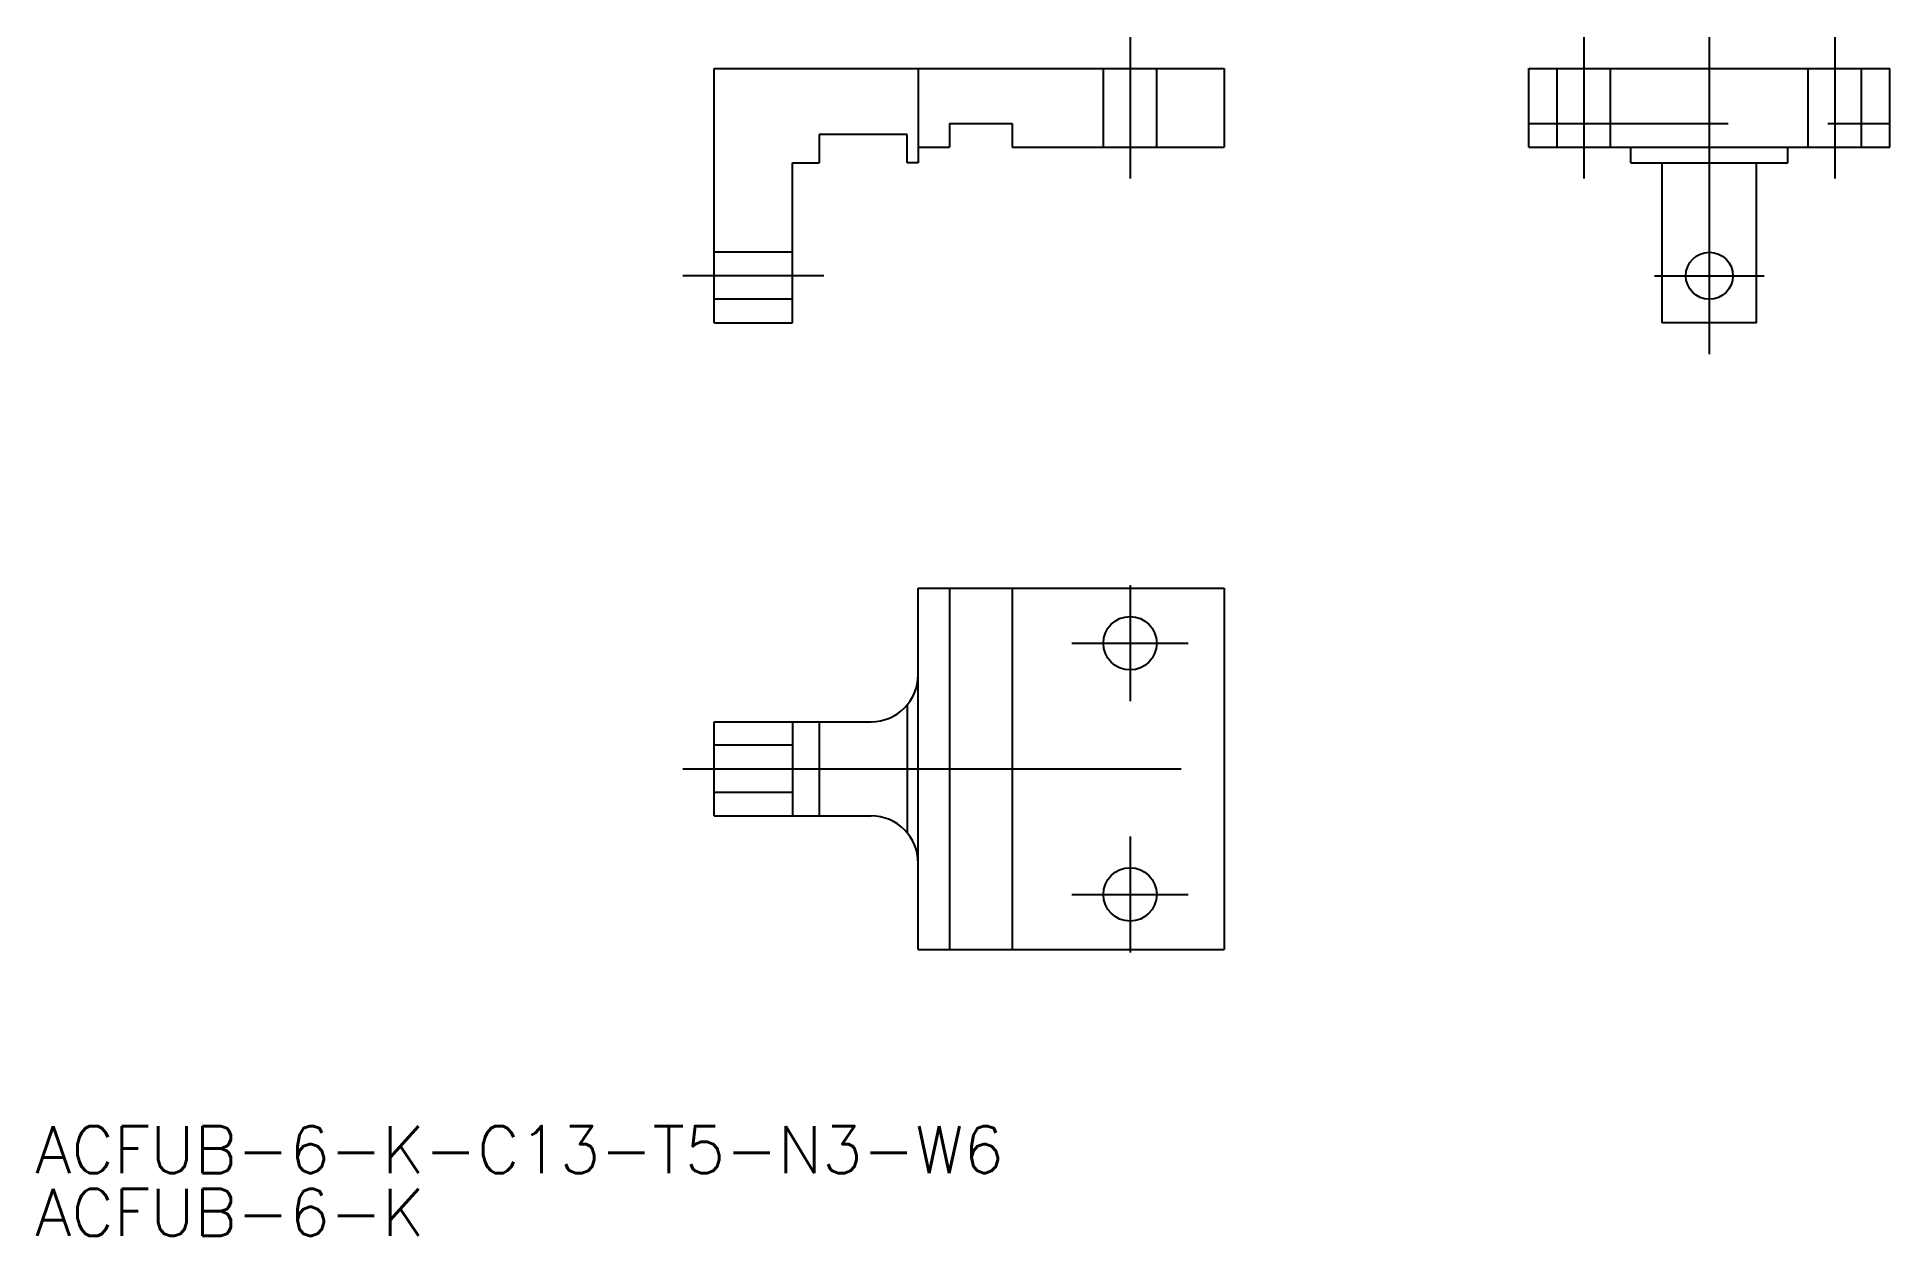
# Model space of a CAD drawing. Extents: x -70 to 48, y -22 to 55.
import ezdxf

# ---------------------------------------------------------------- set-up
doc = ezdxf.new("R2010")
doc.units = 0
doc.linetypes.add('CENTER', pattern=[50.8, 31.75, -6.35, 6.35, -6.35])
doc.linetypes.add('DASHED', pattern=[19.05, 12.7, -6.35])
doc.layers.get('0').update_dxf_attribs({"linetype": 'CONTINUOUS'})
doc.layers.add('CENTER', color=1, linetype='CONTINUOUS')
doc.styles.get("Standard").update_dxf_attribs({"font": 'txt.shx', "height": 3, "bigfont": 'bigfont.shx'})

# ---------------------------------------------------------------- blocks, each defined once
blk = doc.blocks.new('*U2')
at = {"color": 7, "linetype": 'CONTINUOUS'}
blk.add_text('ACFUB-6-K-C13-T5-N3-W6', height=3, dxfattribs=at).set_placement((-69.76, -17.75))
blk = doc.blocks.new('*U3')
at = {"color": 7, "linetype": 'CONTINUOUS'}
blk.add_text('ACFUB-6-K', height=3, dxfattribs=at).set_placement((-69.76, -21.75))

msp = doc.modelspace()

# ---------------------------------------------------------------- linework, layer by layer
at = {"color": 7, "linetype": 'CONTINUOUS'}
for p, q in [((-26.5, 36.4), (-26.5, 52.6)), ((-26.5, 52.6), (6, 52.6)), ((-13.5, 52.6), (-13.5, 46.6)), ((6, 52.6), (6, 47.6)), ((25.41, 47.6), (25.41, 52.6)), ((25.41, 52.6), (48.41, 52.6)), ((48.41, 47.6), (48.41, 52.6)), ((-19.8, 48.4), (-19.8, 46.6)), ((-14.2, 48.4), (-19.8, 48.4)), ((-14.2, 46.6), (-14.2, 48.4)), ((-11.5, 49.1), (-11.5, 47.6)), ((-11.5, 49.1), (-7.5, 49.1)), ((-7.5, 49.1), (-7.5, 47.6)), ((-13.5, 47.6), (-11.5, 47.6)), ((-7.5, 47.6), (6, 47.6)), ((25.41, 47.6), (48.41, 47.6)), ((31.91, 46.6), (31.91, 47.6)), ((41.91, 46.6), (41.91, 47.6)), ((-21.5, 36.4), (-21.5, 46.6)), ((-21.5, 46.6), (-19.8, 46.6)), ((-13.5, 46.6), (-14.2, 46.6)), ((31.91, 46.6), (41.91, 46.6)), ((33.91, 36.4), (33.91, 46.6)), ((39.91, 36.4), (39.91, 46.6)), ((-26.5, 36.4), (-21.5, 36.4)), ((39.91, 36.4), (33.91, 36.4)), ((-13.5, -3.5), (-13.5, 19.5)), ((-13.5, 19.5), (6, 19.5)), ((-11.5, 19.5), (-11.5, -3.5)), ((-7.5, 19.5), (-7.5, -3.5)), ((6, 19.5), (6, -3.5)), ((-14.2, 12.07), (-14.2, 3.93)), ((-26.5, 11), (-16.5, 11)), ((-26.5, 5), (-26.5, 11)), ((-21.5, 11), (-21.5, 5)), ((-19.8, 11), (-19.8, 5)), ((-26.5, 5), (-16.5, 5)), ((-13.5, -3.5), (6, -3.5))]:
    msp.add_line(p, q, dxfattribs=at)
at = {"color": 3, "linetype": 'DASHED'}
for p, q in [((-1.7, 47.6), (-1.7, 52.6)), ((1.7, 47.6), (1.7, 52.6)), ((27.21, 47.6), (27.21, 52.6)), ((30.61, 47.6), (30.61, 52.6)), ((43.21, 47.6), (43.21, 52.6)), ((46.61, 47.6), (46.61, 52.6)), ((25.41, 49.1), (48.41, 49.1)), ((-21.5, 40.9), (-26.5, 40.9)), ((-21.5, 37.9), (-26.5, 37.9)), ((-21.5, 9.5), (-26.5, 9.5)), ((-21.5, 6.5), (-26.5, 6.5))]:
    msp.add_line(p, q, dxfattribs=at)
at = {"color": 7, "linetype": 'CONTINUOUS'}
for centre, radius in [((36.91, 39.4), 1.5), ((0, 16), 1.7), ((0, 0), 1.7)]:
    msp.add_circle(centre, radius, dxfattribs=at)
for centre, start, end in [((-16.5, 14), 270, 0), ((-16.5, 2), 0, 90)]:
    msp.add_arc(centre, 3, start, end, dxfattribs=at)
at = {"layer": 'CENTER', "color": 1, "linetype": 'CENTER'}
for p, q in [((0, 54.6), (0, 45.6)), ((28.91, 54.6), (28.91, 45.6)), ((36.91, 34.4), (36.91, 54.6)), ((44.91, 54.6), (44.91, 45.6)), ((-19.5, 39.4), (-28.5, 39.4)), ((33.41, 39.4), (40.41, 39.4)), ((0, 19.7), (0, 12.3)), ((-3.7, 16), (3.7, 16)), ((-28.5, 8), (8, 8)), ((0, 3.7), (0, -3.7)), ((-3.7, 0), (3.7, 0))]:
    msp.add_line(p, q, dxfattribs=at)

# ---------------------------------------------------------------- block references
at = {"color": 7, "linetype": 'CONTINUOUS'}
for name in ['*U2', '*U3']:
    msp.add_blockref(name, (0, 0), dxfattribs=at)

doc.saveas('drawing.dxf')
